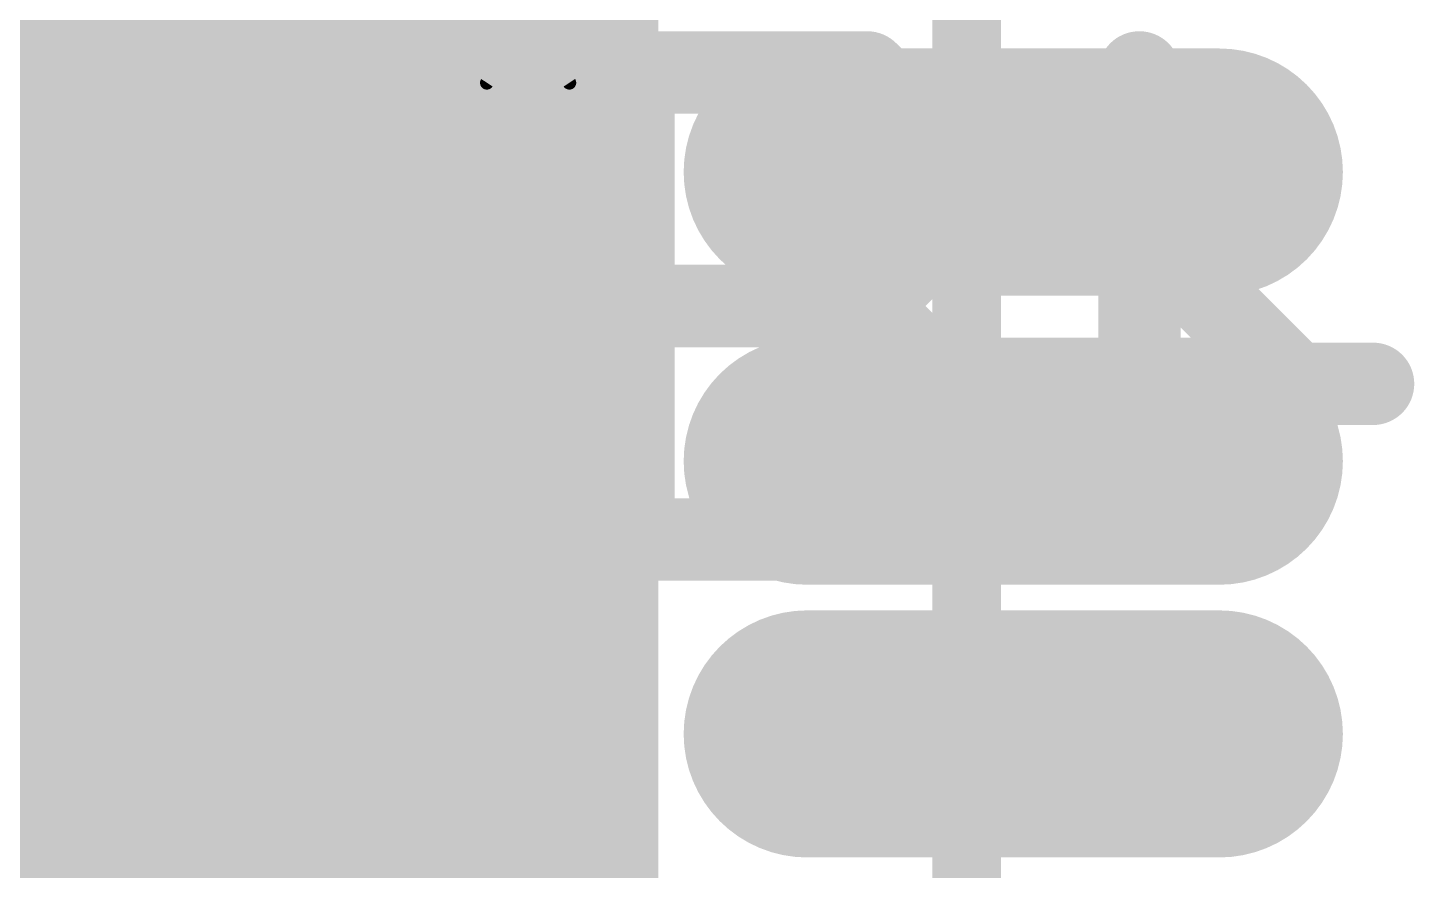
# Model space of a CAD drawing. Extents: x -34 to 73, y -15 to 16.
# Drawn here: x 12.964 to 15.528, y 9.116 to 10.674 of the extents above; entities that cross this region are included whole.
import ezdxf

# ---------------------------------------------------------------- set-up
doc = ezdxf.new("R2010")
doc.units = 0
for name, color, linetype in [('1', 12, 'CONTINUOUS'), ('22', 40, 'CONTINUOUS'), ('29', 253, 'CONTINUOUS'), ('31', 253, 'CONTINUOUS'), ('51', 53, 'CONTINUOUS')]:
    doc.layers.add(name, color=color, linetype=linetype)

# ---------------------------------------------------------------- blocks, each defined once
blk = doc.blocks.new('RECT')
blk.add_solid([(-0.5, -0.5), (0.5, -0.5), (-0.5, 0.5), (0.5, 0.5)])
blk = doc.blocks.new('RECT162560X40640R100')
at = {"const_width": 0.127}
blk.add_lwpolyline([(0.4445, 0), (0.4445, 0, 0.4142), (0.381, 0.0635), (-0.381, 0.0635, 0.4142), (-0.4445, 0), (-0.4445, 0, 0.4142), (-0.381, -0.0635), (0.381, -0.0635, 0.4142)], format="xyb", close=True, dxfattribs=at)
blk.add_solid([(-0.4064, -0.0254), (0.4064, -0.0254), (-0.4064, 0.0254), (0.4064, 0.0254)])
blk = doc.blocks.new('RECT195072X73152R100')
at = {"const_width": 0.2286}
blk.add_lwpolyline([(0.4953, 0), (0.4953, 0, 0.4142), (0.381, 0.1143), (-0.381, 0.1143, 0.4142), (-0.4953, 0), (-0.4953, 0, 0.4142), (-0.381, -0.1143), (0.381, -0.1143, 0.4142)], format="xyb", close=True, dxfattribs=at)
blk.add_solid([(-0.4064, -0.0254), (0.4064, -0.0254), (-0.4064, 0.0254), (0.4064, 0.0254)])

msp = doc.modelspace()

# ---------------------------------------------------------------- linework, layer by layer
at = {"layer": '22', "const_width": 0.1524}
for points in [[(14.0839, 10.5918), (14.0839, 9.7275)], [(14.516, 10.5918), (14.0839, 10.5918)], [(14.6601, 10.4477), (14.516, 10.5918)], [(15.0194, 10.5918), (15.0194, 10.0156)], [(14.6601, 10.3037), (14.6601, 10.4477)], [(14.516, 10.1596), (14.6601, 10.3037)], [(15.0194, 10.3037), (15.3075, 10.0156)], [(14.0839, 10.1596), (14.516, 10.1596)], [(14.6601, 10.0156), (14.516, 10.1596)], [(14.6601, 9.8715), (14.6601, 10.0156)], [(15.3075, 10.0156), (15.4516, 10.0156)], [(14.516, 9.7275), (14.6601, 9.8715)], [(14.0839, 9.7275), (14.516, 9.7275)]]:
    msp.add_lwpolyline(points, dxfattribs=at)
at = {"layer": '22', "const_width": 0.0762}
for points in [[(14.122, 10.5918, 1), (14.0458, 10.5918)], [(14.0839, 10.6299, 1), (14.0839, 10.5537)], [(14.543, 10.6187, 1), (14.4891, 10.5649)], [(14.516, 10.5537, 1), (14.516, 10.6299)], [(15.0575, 10.5918, 1), (14.9813, 10.5918)], [(14.6982, 10.4477, 1), (14.622, 10.4477)], [(14.6332, 10.4208, 1), (14.687, 10.4747)], [(14.687, 10.2767, 1), (14.6332, 10.3306)], [(15.0463, 10.3306, 1), (14.9924, 10.2767)], [(14.622, 10.3037, 1), (14.6982, 10.3037)], [(14.0839, 10.1977, 1), (14.0839, 10.1215)], [(14.543, 10.1866, 1), (14.4891, 10.1327)], [(14.516, 10.1215, 1), (14.516, 10.1977)], [(14.4891, 10.1866, 1), (14.543, 10.1327)], [(14.6982, 10.0156, 1), (14.622, 10.0156)], [(14.6332, 9.9886, 1), (14.687, 10.0425)], [(15.3075, 10.0537, 1), (15.3075, 9.9775)], [(15.2806, 9.9886, 1), (15.3344, 10.0425)], [(15.4516, 9.9775, 1), (15.4516, 10.0537)], [(14.9813, 10.0156, 1), (15.0575, 10.0156)], [(14.687, 9.8446, 1), (14.6332, 9.8985)], [(14.622, 9.8715, 1), (14.6982, 9.8715)], [(14.0839, 9.7656, 1), (14.0839, 9.6894)], [(14.516, 9.6894, 1), (14.516, 9.7656)], [(14.4891, 9.7544, 1), (14.543, 9.7005)], [(14.0458, 9.7275, 1), (14.122, 9.7275)]]:
    msp.add_lwpolyline(points, format="xyb", dxfattribs=at)
at = {"layer": '51'}
for points, const_width in [([(14.7, 12.16), (14.7, 8.16)], 0.127), ([(13.8127, 10.8015), (13.9652, 10.5727)], 0.0254), ([(13.9652, 10.8015), (13.8127, 10.5727)], 0.0254), ([(13.9, 10.36), (14.1, 10.16)], 0.1), ([(12.9, 10.16), (14.1, 10.16)], 0.1), ([(14.1, 10.16), (13.9, 9.96)], 0.1), ([(13.4, 9.86), (13.4, 9.96)], 0.1), ([(13.5, 9.76), (13.4, 9.86)], 0.1)]:
    msp.add_lwpolyline(points, dxfattribs=dict(at, const_width=const_width))
for points, const_width in [([(13.8074, 10.5762, 1), (13.818, 10.5692)], 0.0127), ([(13.9599, 10.5692, 1), (13.9705, 10.5762)], 0.0127), ([(13.4, 9.86, 0.8471), (13.4, 10.46)], 0.1), ([(13.4041, 10.4847, 1), (13.3959, 10.4353)], 0.05), ([(13.9177, 10.3777, 1), (13.8823, 10.3423)], 0.05), ([(14.1177, 10.1423, 1), (14.0823, 10.1777)], 0.05), ([(14.1, 10.135, 1), (14.1, 10.185)], 0.05), ([(14.0823, 10.1423, 1), (14.1177, 10.1777)], 0.05), ([(13.425, 9.96, 1), (13.375, 9.96)], 0.05), ([(13.8823, 9.9777, 1), (13.9177, 9.9423)], 0.05), ([(13.4177, 9.8777, 1), (13.3823, 9.8423)], 0.05), ([(13.3959, 9.8847, 1), (13.4041, 9.8353)], 0.05), ([(13.375, 9.86, 1), (13.425, 9.86)], 0.05), ([(13.4823, 9.7423, 1), (13.5177, 9.7777)], 0.05)]:
    msp.add_lwpolyline(points, format="xyb", dxfattribs=dict(at, const_width=const_width))

# ---------------------------------------------------------------- block references
at = {"layer": '1', "xscale": 2.6162, "yscale": 2.6162}
msp.add_blockref('RECT', (12.72, 10.15), dxfattribs=at)
at = {"layer": '1', "rotation": 180}
for p in [(14.7862, 10.4075), (14.7862, 9.8725), (14.7862, 9.3679)]:
    msp.add_blockref('RECT162560X40640R100', p, dxfattribs=at)
at = {"layer": '29', "xscale": 2.8194, "yscale": 2.8194}
msp.add_blockref('RECT', (12.72, 10.15), dxfattribs=at)
at = {"layer": '29', "rotation": 180}
for p in [(14.7862, 10.4075), (14.7862, 9.8725), (14.7862, 9.3679)]:
    msp.add_blockref('RECT195072X73152R100', p, dxfattribs=at)
at = {"layer": '31', "xscale": 0.4826, "yscale": 0.4826}
for p in [(13.3731, 10.7315), (13.335, 9.525)]:
    msp.add_blockref('RECT', p, dxfattribs=at)
at = {"layer": '31', "rotation": 180}
for p in [(14.7862, 10.4075), (14.7862, 9.8725), (14.7862, 9.3679)]:
    msp.add_blockref('RECT162560X40640R100', p, dxfattribs=at)

doc.saveas('drawing.dxf')
